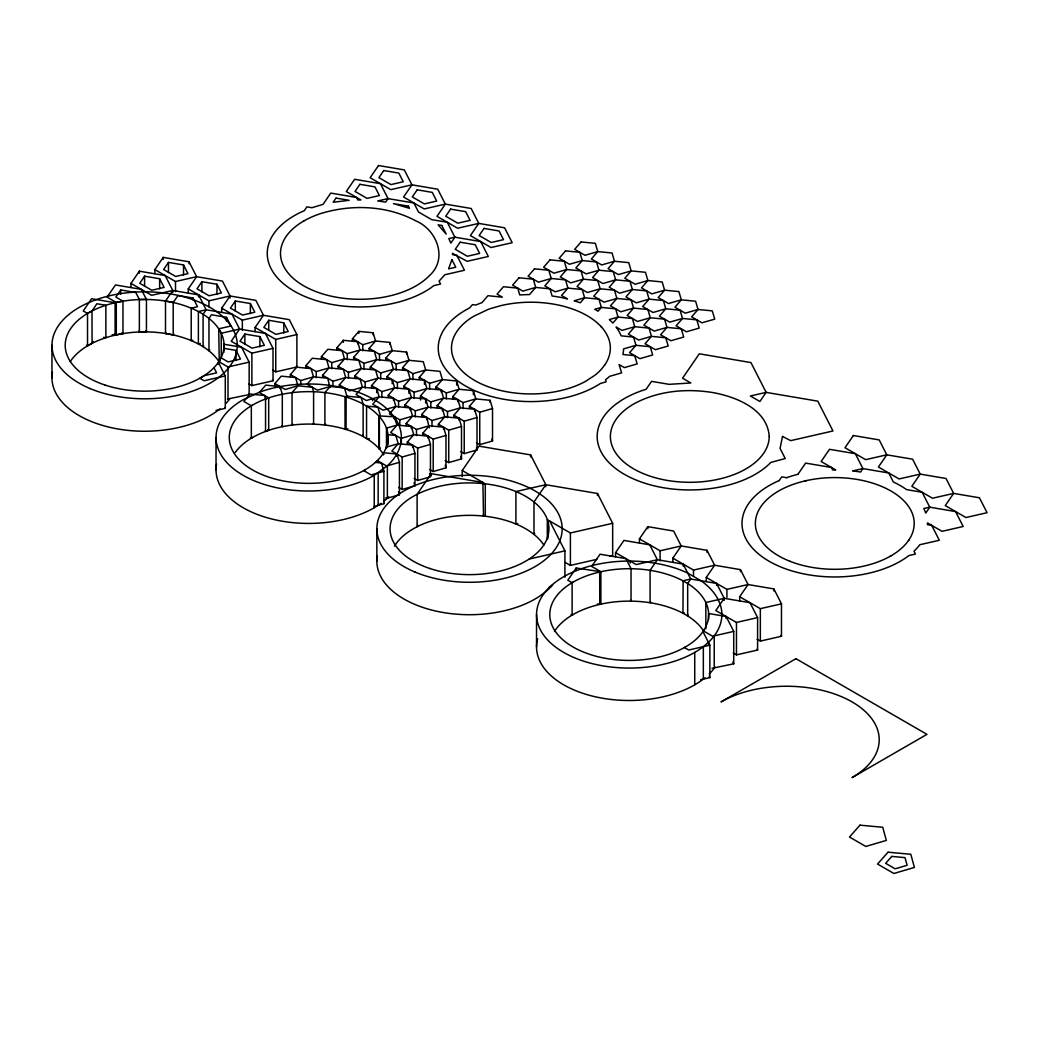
<?xml version="1.0" encoding="UTF-8"?>
<svg xmlns="http://www.w3.org/2000/svg" width="1039" height="1039" viewBox="0 0 1039 1039"><rect width="100%" height="100%" fill="white"/><g stroke="black" fill="none" stroke-linecap="round" stroke-linejoin="round"><path stroke-width="1.5" d="M372.572 400.755L372.572 398.729A92.666 53.509 0 0 0 358.065 392.223L342.792 387.742A92.666 53.509 0 0 0 307.297 384.001L297.557 384.378A92.666 53.509 0 0 0 259.724 392.08L243.178 399.664A92.666 53.509 0 0 0 243.178 475.33A92.666 53.509 0 0 0 374.235 475.33L387.365 465.784A92.666 53.509 0 0 0 400.703 443.926L401.366 438.315A92.666 53.509 0 0 0 394.924 417.886L394.612 416.834L378.767 415.886L378.767 448.316L379.365 448.978L380.274 447.939L378.806 448.354M393.872 418.431L393.872 416.405L387.131 409.002A92.666 53.509 0 0 0 375.845 400.625L372.572 398.729M223.879 352.39L224.034 344.247L241.555 347.221L249.152 362.13L249.152 394.56L227.437 399.067M721.858 615.763L721.871 614.023L721.871 616.049M908.982 539.799L908.528 540.475M86.458 345.234L87.523 345.857L87.523 313.427L92.081 310.908L96.861 303.752L105.874 305.271L105.874 337.701L103.614 337.324M122.966 301.18L116.29 302.466L107.095 297.167L115.472 284.959L141.291 289.336L146.447 299.453L146.447 331.883L139.369 331.973L139.369 299.544L135.797 292.517L120.732 289.959L115.861 297.076L122.966 301.18L122.966 333.61L116.29 334.896L114.563 333.896M130.966 287.439L130.966 283.387L139.343 271.179L165.162 275.556L175.5 281.517L196.631 276.686L222.45 281.075L230.048 295.985L230.048 298.011M87.588 345.818L92.081 343.338L93.211 341.506M144.603 276.179L139.733 283.296L151.772 290.245L164.084 287.426L159.668 278.738L144.603 276.179L144.603 286.322M154.837 273.647L154.837 269.595L163.214 257.399L189.033 261.776L196.631 276.686L188.267 288.894L188.267 292.946M168.474 262.399L163.604 269.517L175.643 276.465L187.955 273.647L183.539 264.958L168.474 262.399L168.474 272.53M173.799 334.064L173.201 334.948L165.5 333.493L165.5 301.063L172.76 290.478L165.162 275.556L154.837 269.595M173.201 334.948L173.201 302.518L178.033 295.479L193.085 298.037L197.514 306.726L191.215 308.167L191.215 340.597L192.786 340.234M165.5 333.493L165.954 332.831M201.891 281.699L197.02 288.803L209.06 295.764L221.385 292.946L216.956 284.244L201.891 281.699L201.891 291.829M221.684 312.245L221.684 308.193L230.048 295.985L255.867 300.362L263.464 315.285L289.297 319.661L296.881 334.571L296.881 367.001L275.751 371.832L272.53 369.975M203.67 345.844L203.086 346.688L203.086 314.272L206.177 309.765L198.579 294.855L188.267 288.894M235.321 300.985L230.437 308.102L242.477 315.051L254.802 312.232L250.373 303.544L235.321 300.985L235.321 311.129M209.735 349.701L208.956 350.831L208.956 318.402L211.449 314.765L226.502 317.324L230.931 326.012L218.735 328.805L219.255 362.053M244.866 334.064L239.983 341.182L252.022 348.13L264.348 345.312L259.919 336.623L244.866 334.064L244.866 344.195M255.1 331.532L255.1 327.48L263.464 315.285L242.334 320.116L221.684 308.193M268.737 320.285L263.854 327.402L275.893 334.35L288.219 331.532L283.79 322.843L268.737 320.285L268.737 330.415M483.044 515.175L483.499 516.058L482.901 482.46L431.237 473.693L417.107 494.317L417.107 526.747L417.99 525.461M462.251 476.615L462.251 470.537L478.979 446.134L530.63 454.9L545.826 484.719L545.826 486.746M610.023 556.333L612.659 555.735L612.659 523.305L597.477 493.486L545.826 484.719L533.981 501.993L533.981 534.41L534.721 533.332M597.373 604.023L600.867 604.153L600.867 571.723L576.19 568.008L567.813 580.204L572.112 582.684L572.112 615.114L571.034 614.491M615.556 556.696L615.556 552.644L623.932 540.436L649.752 544.826L657.349 559.735L683.168 564.112L690.766 579.022L716.585 583.411L724.183 598.321L724.183 600.347M639.427 542.916L639.427 538.864L647.804 526.656L673.623 531.033L681.22 545.956L707.039 550.332L714.637 565.242L740.456 569.632L748.054 584.541L773.886 588.918L781.471 603.828L781.471 636.258L760.34 641.089L757.119 639.232M672.843 562.203L672.843 558.151L681.22 545.956L660.09 550.787L639.427 538.864M650.7 601.854L650.089 602.75L650.089 570.32L657.349 559.735L636.219 564.567L615.556 552.644M706.273 581.502L706.273 577.45L714.637 565.242L693.507 570.073L672.843 558.151M779.185 480.628L781.757 476.875L786.679 477.706M688.26 615.114L687.675 615.958A79.432 45.859 0 0 1 703.559 630.855M797.913 474.355L805.628 463.095L831.46 467.472L835.733 469.94A92.718 53.534 0 0 0 832.668 469.914L831.46 467.472L821.135 461.511L829.499 449.303L855.331 453.692L862.915 468.602L888.748 472.979L893.319 481.953A92.718 53.534 0 0 1 906.618 489.629L922.164 492.278L929.762 507.188L955.581 511.578L963.179 526.487L942.048 531.319L927.45 522.89A92.718 53.534 0 0 1 927.424 524.63L931.71 525.357L939.308 540.267L919.801 544.722A92.718 53.534 0 0 1 913.982 551.215L915.437 554.047L908.917 555.54A92.718 53.534 0 0 1 769.172 561.294A92.718 53.534 0 0 1 779.094 480.615M757.6 617.608L750.015 602.698L724.183 598.321L715.819 610.529L736.469 622.452L757.6 617.608L757.6 650.037L736.469 654.882L733.248 653.012M739.69 600.802L739.69 596.737L748.054 584.541L726.923 589.373L706.273 577.45M274.867 385.56L274.867 383.534L281.27 376.157L295.557 377.56L297.764 385.092M290.388 376.612L290.388 374.585L296.79 367.196L311.064 368.598L313.492 376.845L307.297 384.001M305.908 367.65L305.908 365.624L312.297 358.247L326.584 359.65L329.012 367.897L322.61 375.274L322.61 377.3M321.415 358.689L321.415 356.663L327.817 349.286L342.104 350.688L344.532 358.936L338.13 366.312L338.13 368.338M313.336 423.302L313.596 424.159L313.596 391.729L312.258 387.209L297.985 385.807L292.037 392.664L292.037 425.081L292.777 424.237M336.935 349.727L336.935 347.701L343.338 340.324L357.611 341.727L360.039 349.974L353.65 357.351L353.65 359.377M352.455 340.779L352.455 338.753L358.845 331.376L373.131 332.766L375.56 341.013L369.157 348.403L369.157 350.429M344.48 387.898L330.207 386.495L324.908 392.599L324.908 425.029L325.571 424.263M339.324 386.95L339.324 384.924L345.714 377.534L360.001 378.936L362.429 387.183L356.039 394.56L366.364 400.522L379.144 396.833L393.417 398.236L395.846 406.483L389.456 413.86L399.781 419.821L412.561 416.132L426.834 417.522L429.263 427.795M354.844 377.988L354.844 375.962L361.234 368.585L375.521 369.975L377.949 378.222L371.546 385.612L371.546 387.638M370.352 369.027L370.352 367.001L376.754 359.624L391.028 361.027L393.456 369.274L387.066 376.65L387.066 378.677M347.805 428.652L346.052 429.458L346.13 397.054L346.909 396.145L361.195 397.547L363.131 404.093L363.131 436.523L366.559 438.51A79.432 45.859 0 0 1 383.547 454.575M385.872 360.065L385.872 358.039L392.261 350.663L406.548 352.065L408.976 360.312L402.587 367.689L402.587 369.715M388.261 397.275L388.261 395.249L394.651 387.872L408.937 389.274L411.366 397.521L404.963 404.898L404.963 406.924M403.768 388.326L403.768 386.3L410.171 378.91L424.457 380.313L426.873 388.56L420.483 395.937L420.483 400.002M379.365 448.978L379.365 416.548L380.326 415.431L377.91 407.197L366.559 406.08L363.234 404.158A79.432 45.859 0 0 0 231.775 426.081A79.432 45.859 0 0 0 328.48 481.914A79.432 45.859 0 0 0 366.559 406.08L366.559 438.51L369.403 438.783M419.288 379.365L419.288 377.339L425.691 369.962L439.965 371.365L442.393 379.612L436.003 386.989L436.003 389.015M406.158 425.535L406.158 423.509L412.561 416.132L410.132 407.885L395.846 406.483L383.066 410.171L372.741 404.21L379.144 396.833L376.715 388.586L362.429 387.183L349.649 390.885L339.324 384.924M421.678 416.574L421.678 414.548L428.068 407.171L442.354 408.574L444.783 416.821L438.38 424.198L438.38 426.224M437.198 407.613L437.198 405.587L443.588 398.21L457.874 399.612L460.303 407.859L453.9 415.236L453.9 417.262M407.353 444.134L407.353 442.107L413.756 434.731L428.029 436.133L430.458 444.38L430.458 476.81M452.705 398.664L452.705 396.625L459.108 389.248L473.381 390.651L475.81 398.898L469.42 406.275L469.42 408.301M422.873 435.185L422.873 433.146L429.263 425.769L443.549 427.172L445.978 435.419L445.978 467.849L433.198 471.537L429.652 469.498M708.416 642.336L703.338 646.674A92.666 53.509 0 0 1 563.683 652.401A92.666 53.509 0 0 1 573.606 571.762L581.1 568.84A92.666 53.509 0 0 1 647.115 562.073L654.986 563.177A92.666 53.509 0 0 1 687.74 573.086L701.052 580.775A92.666 53.509 0 0 1 718.222 599.685L720.131 604.23A92.666 53.509 0 0 1 708.416 642.336L708.416 644.362M388.781 496.85A92.666 53.509 0 0 1 387.365 498.213L383.846 501.24M704.987 677.792L703.338 679.09A92.666 53.509 0 0 1 593.191 696.286A92.666 53.509 0 0 1 537.644 638.738M381.118 503.318L374.235 507.759A92.666 53.509 0 0 1 268.867 518.227A92.666 53.509 0 0 1 216.528 464.394M250.399 437.666L251.334 438.211L251.334 405.781L252.542 405.067M251.334 438.211L252.542 437.497M572.112 582.684L573.047 582.139M572.112 615.114L573.047 614.568M303.713 221.034L303.778 220.995A79.172 45.703 0 0 1 321.324 213.359C352.247 204.047 387.378 205.475 416.081 221.008C436.977 229.853 448.121 259.062 429.406 275.634A79.419 45.846 0 0 1 312.103 290.037A79.419 45.846 0 0 1 303.726 221.034M364.871 469.927L363.715 470.576L371.131 474.94L383.911 471.251L381.482 463.004L375.391 462.407L377.313 460.602L386.651 465.992L399.431 462.29L397.002 454.043L397.002 456.069M685.376 646.998L684.428 647.531L688.727 650.011L709.858 645.18L709.858 677.61L700.598 679.727M890.007 556.397L890.942 555.865M265.555 431.419L265.555 398.989L268.685 397.885L268.685 430.315L265.555 431.419L265.296 430.549M352.455 338.753L362.78 344.714L375.56 341.013L389.833 342.415L392.261 350.663L379.495 354.364L369.157 348.403M336.935 347.701L347.26 353.663L360.039 349.974L374.326 351.377L376.754 359.624L363.975 363.312L353.65 357.351M321.415 356.663L331.753 362.624L344.532 358.936L358.806 360.338L361.234 368.585L348.455 372.274L338.13 366.312M305.908 365.624L316.233 371.585L329.012 367.897L343.286 369.287L345.714 377.534L332.948 381.235L322.61 375.274M290.388 374.585L300.713 380.547L313.492 376.845L327.779 378.248L329.882 387.443M297.959 385.716L285.206 389.495L274.867 383.534M385.872 358.039L396.197 364.001L408.976 360.312L423.263 361.715L425.691 369.962L412.912 373.65L402.587 367.689M330.207 386.495L317.427 390.183L307.102 384.222M370.352 367.001L380.69 372.962L393.456 369.274L407.743 370.676L410.171 378.91L397.392 382.612L387.066 376.65M354.844 375.962L365.17 381.923L377.949 378.222L392.223 379.625L394.651 387.872L381.871 391.573L371.546 385.612M346.052 429.458L345.052 429.146L344.987 396.703L346.909 396.145L344.558 388.157M419.288 377.339L429.614 383.3L442.393 379.612L456.679 381.001L459.108 389.248L446.328 392.95L436.003 386.989M403.768 386.3L414.106 392.261L426.873 388.56L441.159 389.963L443.588 398.21L430.808 401.898L420.483 395.937M388.261 395.249L398.586 401.21L411.366 397.521L425.639 398.924L428.068 407.171L415.301 410.86L404.963 404.898M345.052 429.146L346.909 428.575M452.705 396.625L463.043 402.587L475.81 398.898L490.096 400.301L492.525 408.548L492.525 440.978L479.745 444.666L476.511 442.809M437.198 405.587L447.523 411.548L460.303 407.859L474.576 409.262L477.005 417.509L477.005 449.926L464.225 453.627L460.68 451.575M421.678 414.548L432.003 420.509L444.783 416.821L459.069 418.21L461.498 426.458L461.498 458.887L448.718 462.589L445.16 460.537M406.158 423.509L416.483 429.471L429.263 425.769M469.42 406.275L479.745 412.236L492.525 408.548M453.9 415.236L464.225 421.198L477.005 417.509M386.365 447.121L398.236 443.692L412.522 445.095L417.678 448.069L430.458 444.38M438.38 424.198L448.718 430.159L461.498 426.458M422.873 433.146L433.198 439.12L445.978 435.419M401.366 444.393L401.366 438.315L413.756 434.731L411.327 426.484L397.041 425.081L390.651 432.458L395.807 435.445L398.236 443.692L391.833 451.069L402.171 457.03L414.951 453.342L412.522 445.095L407.353 442.107M414.132 478.447L417.678 480.499L429.665 477.031M398.612 487.408L402.171 489.46L414.951 485.758L414.951 453.342M399.431 462.29L399.431 494.72L386.651 498.421L385.677 497.863M374.209 506.487L383.911 503.681L383.911 471.251M599.698 571.995L599.763 604.399M230.048 295.985L208.917 300.816L198.579 294.855L172.76 290.478L151.629 295.31L130.966 283.387M221.255 357.572L221.255 333.259L239.593 329.064L265.426 333.441L275.751 339.402L296.881 334.571M200.332 343.532L198.384 343.974L198.384 311.544L206.177 309.765L232.009 314.142L239.593 329.064L231.229 341.26L251.88 353.182L273.01 348.351L273.01 380.781L251.88 385.612L248.659 383.755M218.735 361.234L220.255 360.884M223.879 348.338L236.048 350.403L240.477 359.091L228.151 361.91L221.047 357.806L218.826 361.663L228.009 366.962L249.152 362.13M216.034 410.457L225.281 408.34L225.281 375.91L204.138 380.755L199.839 378.274L204.189 375.637L216.606 372.871L213.956 367.676M545.826 484.719L515.915 491.564L515.915 523.981L517.786 523.565M547.358 537.916L547.358 519.682L570.398 532.968L612.659 523.305M805.277 480.862L806.446 480.589M529.189 559.047L564.917 550.865L564.917 577.216M565.229 562.424L570.398 565.398L596.815 559.359M549.293 586.866L551.527 586.36M724.183 598.321L705.845 602.516L705.845 628.868M684.428 612.906L682.974 613.231A79.432 45.859 0 0 0 554.449 631.491M739.69 596.737L760.34 608.672L781.471 603.828M712.027 668.324L733.729 663.817L733.729 631.4L712.598 636.232L703.416 630.92L702.948 631.608L709.858 645.18M139.369 299.544L146.447 299.453M627.14 561.073L630.154 561.073L630.154 563.099M564.878 298.297L567.437 298.907L561.528 295.505L567.93 288.115L582.204 289.517L584.632 297.764L580.269 302.804A92.666 53.509 0 0 0 574.216 300.778L584.632 297.764L598.919 299.167L601.347 307.414L598.061 311.206A92.666 53.509 0 0 0 594.776 309.31L601.347 307.414L615.633 308.817L618.049 317.064L612.841 323.077A92.666 53.509 0 0 0 609.335 319.583L618.049 317.064L632.335 318.466L634.764 326.714L628.374 334.09L638.699 340.052L651.479 336.35L665.752 337.753L668.181 346L655.401 349.701L645.076 343.74L651.479 336.35L649.05 328.103L634.764 326.714L621.984 330.402L616.075 326.986L617.127 328.467A92.666 53.509 0 0 1 621.127 335.844L633.53 337.065L635.959 345.312L629.556 352.689L639.894 358.65L652.674 354.961L650.245 346.714L635.959 345.312L623.569 348.896A92.666 53.509 0 0 1 622.906 354.52L634.725 355.676L637.154 363.923L624.374 367.611L619.075 364.559L621.634 372.871L609.568 376.365A92.666 53.509 0 0 1 605.529 379.806L606.127 381.833L600.373 383.495A92.666 53.509 0 0 1 465.381 385.911A92.666 53.509 0 0 1 469.563 307.973L472.446 304.661L475.953 304.998A92.666 53.509 0 0 1 481.914 302.661L487.966 295.699L502.369 297.18L497.084 294.115L503.473 286.738L517.76 288.141L519.773 294.972A92.666 53.509 0 0 1 529.5 294.582L535.695 287.426L549.982 288.829L552.099 295.998A92.666 53.509 0 0 1 564.878 298.297M282.037 425.717L282.309 426.665L282.309 394.249L280.062 386.612L265.75 385.118L259.36 392.495L268.685 397.885M396.833 454.03L383.625 452.731L383.625 454.757M165.5 301.063L173.201 302.518M112.173 334.662L115.108 335.155L115.108 302.726L91.601 298.738L83.237 310.947L87.523 313.427M733.729 631.4L726.144 616.478L708.611 613.517L708.611 619.595M344.987 396.703L346.13 397.054M255.1 327.48L265.426 333.441L273.01 348.351M462.251 470.537L485.278 483.836L485.278 516.253L483.486 515.227M400.976 438.419L395.807 435.445L387.989 434.679L387.989 444.809M600.867 571.723L591.685 566.424L600.061 554.216L625.881 558.605L631.037 568.723L631.037 601.152L630.556 600.191M599.724 603.49L600.867 604.153M251.334 405.781L243.84 401.457L250.243 394.08L264.516 395.482L265.555 398.989M121.641 332.844L122.966 333.61M267.646 429.704L268.685 430.315M378.767 415.886L379.365 416.548M600.971 326.467L601.568 327.129M394.106 416.717L397.041 425.081L386.469 428.146L386.469 448.406M218.735 328.805L221.255 333.259M781.003 635.323L781.471 636.258M757.132 649.115L757.6 650.037M732.781 661.96L733.729 663.817M709.143 676.181L709.858 677.61M564.917 550.865L549.735 521.046L547.696 520.708L547.696 538.942M296.414 366.066L296.881 367.001M272.543 379.845L273.01 380.781M248.672 393.625L249.152 394.56M225.281 375.91L218.359 362.351L218.359 364.377M224.84 407.496L225.281 408.34M145.798 330.623L146.447 331.883M138.927 331.09L139.369 331.973M491.915 438.913L492.525 440.978M476.407 447.874L477.005 449.926M460.732 456.316L461.498 458.887M445.224 465.264L445.978 467.849M429.549 473.719L430.003 475.265M414.042 482.667L414.951 485.758M398.521 491.629L399.431 494.72M383.651 502.798L383.911 503.681M362.637 434.886L363.234 436.588A79.432 45.859 0 0 0 235.243 452.484M773.886 588.918L773.886 590.944M760.34 608.672L760.34 641.089M740.456 569.632L740.456 571.658M736.469 622.452L736.469 654.882M726.923 589.373L726.923 597.477M726.144 616.478L726.144 618.517M716.585 583.411L716.585 585.438M714.222 635.855L714.222 668.285M707.039 550.332L707.039 552.358M703.338 646.674L703.338 679.09M694.74 652.401L694.74 684.831M693.507 570.073L693.507 576.164M683.168 564.112L683.168 566.138M660.09 550.787L660.09 560.917M647.804 526.656L647.804 528.682M597.477 493.486L597.477 495.512M576.19 568.008L576.19 570.034M570.398 532.968L570.398 565.398M536.54 614.568L536.54 646.998M530.63 454.9L530.63 456.926M490.096 400.301L490.096 402.327M479.745 412.236L479.745 444.666M474.576 409.262L474.576 411.288M473.381 390.651L473.381 394.703M464.225 421.198L464.225 453.627M463.043 402.587L463.043 408.678M459.069 418.21L459.069 420.25M457.874 399.612L457.874 401.638M456.679 381.001L456.679 385.053M448.718 430.159L448.718 462.589M447.523 411.548L447.523 417.626M446.328 392.95L446.328 399.028M443.549 427.172L443.549 429.198M442.354 408.574L442.354 410.6M441.159 389.963L441.159 391.989M433.198 439.12L433.198 471.537M432.003 420.509L432.003 426.587M431.237 473.693L431.237 475.719M430.808 401.898L430.808 407.989M429.614 383.3L429.614 389.378M428.029 436.133L428.029 438.159M426.834 417.522L426.834 419.548M425.639 398.924L425.639 402.976M424.457 380.313L424.457 384.365M417.678 448.069L417.678 480.499M416.483 429.471L416.483 435.549M415.301 410.86L415.301 416.938M414.106 392.261L414.106 398.34M412.912 373.65L412.912 379.729M412.522 445.095L412.522 447.121M411.327 426.484L411.327 428.51M410.132 407.885L410.132 409.911M408.937 389.274L408.937 393.326M406.548 352.065L406.548 354.091M402.171 457.03L402.171 489.46M399.781 419.821L399.781 425.899M398.586 401.21L398.586 407.301M397.392 382.612L397.392 388.69M396.872 453.978L396.833 456.056M396.197 364.001L396.197 370.079M394.612 416.834L394.612 418.86M393.417 398.236L393.417 400.262M392.223 379.625L392.223 383.677M390.638 412.496L390.638 414.522M389.833 342.415L389.833 344.441M387.365 465.784L387.365 498.213M383.313 469.225L383.313 471.251M381.871 391.573L381.871 397.651M380.69 372.962L380.69 379.04M379.495 354.364L379.495 360.442M378.157 472.914L378.157 505.344M376.845 528.773L376.845 561.203M376.715 388.586L376.715 392.638M374.235 475.33L374.235 507.759M373.131 332.766L373.131 334.792M365.17 381.923L365.17 388.002M363.975 363.312L363.975 369.39M362.78 344.714L362.78 350.792M358.845 331.376L358.845 333.402M357.611 341.727L357.611 343.753M348.455 372.274L348.455 378.352M347.26 353.663L347.26 359.754M343.338 340.324L343.338 342.351M332.948 381.235L332.948 385.287M331.753 362.624L331.753 368.702M316.233 371.585L316.233 377.664M300.713 380.547L300.713 384.599M283.79 322.843L283.79 332.974M280.036 386.521L280.036 388.547M275.751 339.402L275.751 371.832M259.919 336.623L259.919 346.753M251.88 353.182L251.88 385.612M250.373 303.544L250.373 313.674M242.334 320.116L242.334 330.246M236.048 350.403L236.048 360.533M228.009 366.962L228.009 399.392M226.502 317.324L226.502 321.376M224.034 344.247L224.034 346.273M216.956 284.244L216.956 294.388M216.034 437.497L216.034 469.927M208.917 300.816L208.917 306.895M198.579 294.855L198.579 296.881M193.085 298.037L193.085 300.063M189.033 261.776L189.033 263.802M183.539 264.958L183.539 275.088M175.5 281.517L175.5 291.66M172.76 290.478L172.76 292.504M163.214 257.399L163.214 259.425M159.668 278.738L159.668 288.868M139.343 271.179L139.343 273.205M120.732 289.959L120.732 294.024M116.29 302.466L116.29 334.896M91.99 310.856L92.081 343.338M51.95 345.312L51.95 377.728M70.236 361.65A79.432 45.859 0 0 1 144.616 331.87A79.432 45.859 0 0 1 219.008 361.65M229.671 398.989A92.666 53.509 0 0 1 225.645 403.69M219.982 408.859A92.666 53.509 0 0 1 111.783 427.769A92.666 53.509 0 0 1 52.444 372.209M552.644 584.84A92.666 53.509 0 0 1 443.861 612.62A92.666 53.509 0 0 1 377.339 555.683M394.456 546.202A79.432 45.859 0 0 1 468.511 515.344A79.432 45.859 0 0 1 543.904 545.124M786.601 477.68A92.718 53.534 0 0 1 797.835 474.329M715.066 667.116A92.666 53.509 0 0 1 709.208 673.986M769.25 436.406C769.133 450.848 757.743 462.134 745.989 468.875A79.432 45.859 0 0 1 633.66 468.875A79.432 45.859 0 0 1 633.66 404.015C657.895 390.651 686.974 388.144 713.936 392.755C737.028 397.184 767.276 409.418 769.25 436.406M452.588 253.438L452.472 254.607L456.848 255.347L464.446 270.257L444.926 274.725L439.081 281.127L440.575 284.05L433.873 285.582L431.068 287.712A92.666 53.509 0 0 1 294.388 291.271A92.666 53.509 0 0 1 300.544 212.359L304.245 210.735L306.895 206.865L311.947 207.722L323.038 204.358L330.766 193.085L356.585 197.475L357.871 199.995L360.91 199.956L346.273 191.514L354.637 179.305L380.456 183.682L388.054 198.605L413.886 202.982L418.47 211.995L431.679 219.632L447.302 222.281L454.887 237.191L480.719 241.568L488.317 256.477L467.173 261.308L452.588 253.438M782.484 436.445L780.068 448.406L785.237 458.537L770.847 462.407A92.666 53.509 0 0 1 624.296 474.278A92.666 53.509 0 0 1 644.855 389.664L646.102 389.313L651.544 381.365L669.103 384.339L690.818 382.975L682.558 378.209L699.286 353.805L750.95 362.572L766.133 392.391L817.784 401.158L832.966 430.977L790.705 440.64L782.484 436.445M451.9 259.633L448.575 268.867L455.77 267.218L451.9 259.633M336.039 198.098L333.181 202.241L349.182 200.319L336.039 198.098M359.897 184.306L355.026 191.423L367.066 198.371L379.391 195.553L374.962 186.864L359.897 184.306M378.508 165.526L370.131 177.734L390.794 189.656L411.925 184.825L437.744 189.202L445.341 204.112L471.174 208.488L478.758 223.411L504.59 227.788L512.188 242.697L491.044 247.529L470.394 235.606L478.758 223.411L457.628 228.242L436.977 216.32L445.341 204.112L424.211 208.943L403.561 197.02L411.925 184.825L404.327 169.902L378.508 165.526M383.768 170.526L378.897 177.643L390.937 184.591L403.262 181.773L398.833 173.084L383.768 170.526M388.054 198.605L385.651 202.098L377.728 200.956L388.054 198.605M417.197 189.825L412.314 196.942L424.354 203.891L436.679 201.072L432.25 192.384L417.197 189.825M450.614 209.112L445.731 216.229L457.77 223.177L470.096 220.359L465.667 211.67L450.614 209.112M454.887 237.191L450.796 243.152L448.835 238.567L454.887 237.191M460.16 242.191L455.277 249.308L467.316 256.256L479.641 253.438L475.213 244.749L460.16 242.191M484.031 228.411L479.148 235.528L491.187 242.477L503.512 239.658L499.084 230.97L484.031 228.411M766.133 392.391L759.899 401.483L750.379 395.989L766.133 392.391M690.766 579.022L687.675 583.528A79.432 45.859 0 0 1 648.687 659.025A79.432 45.859 0 0 1 552.203 603.321A79.432 45.859 0 0 1 682.974 580.814L690.766 579.022M853.37 435.523L845.006 447.731L865.656 459.654L886.786 454.822L912.619 459.199L920.203 474.109L946.035 478.498L953.633 493.408L979.452 497.785L987.05 512.695L965.919 517.539L945.256 505.616L953.633 493.408L932.503 498.239L911.839 486.317L920.203 474.109L899.086 478.953L878.423 467.018L886.786 454.822L879.202 439.913L853.37 435.523M862.915 468.602L860.565 472.044A92.718 53.534 0 0 0 852.642 470.914L862.915 468.602M929.762 507.188L925.71 513.097A92.718 53.534 0 0 0 923.788 508.552L929.762 507.188M604.477 365.364L601.321 369.3A79.081 45.664 0 0 1 595.217 375.001L585.853 381.196A79.419 45.859 0 0 1 474.758 380.508A79.419 45.859 0 0 1 473.55 316.363L487.759 309.583A79.419 45.859 0 0 1 490.902 308.466L500.98 305.596A79.406 45.846 0 0 1 567.19 307.284L568.333 307.635A79.419 45.859 0 0 1 604.477 365.377M518.993 277.79L512.591 285.167L522.929 291.128L535.695 287.426L533.28 279.179L518.993 277.79M534.514 268.828L528.111 276.205L538.436 282.166L551.215 278.478L565.502 279.881L567.93 288.115L555.151 291.816L544.826 285.855L551.215 278.478L548.787 270.231L534.514 268.828M550.021 259.867L543.631 267.244L553.956 273.205L566.736 269.517L581.009 270.919L583.437 279.166L577.048 286.543L587.373 292.504L600.152 288.803L614.439 290.206L616.867 298.453L610.464 305.83L620.79 311.791L633.569 308.102L647.855 309.505L650.284 317.752L643.881 325.129L654.206 331.09L666.986 327.402L681.272 328.805L686.441 331.779L699.221 328.09L696.792 319.843L682.506 318.441L669.726 322.129L659.401 316.168L665.791 308.791L680.077 310.193L682.506 318.441L676.103 325.817L681.272 328.805L683.701 337.039L670.921 340.74L660.596 334.779L666.986 327.402L664.557 319.155L650.284 317.752L637.504 321.441L627.179 315.479L633.569 308.102L631.141 299.855L616.867 298.453L604.088 302.154L593.75 296.193L600.152 288.803L597.724 280.569L583.437 279.166L570.671 282.855L560.333 276.894L566.736 269.517L564.307 261.27L550.021 259.867M565.541 250.906L559.138 258.295L569.476 264.257L582.256 260.555L596.529 261.958L598.958 270.205L592.568 277.582L602.893 283.543L615.672 279.855L629.946 281.257L632.374 289.504L625.985 296.881L636.31 302.843L649.089 299.141L663.363 300.544L665.791 308.791L653.024 312.492L642.686 306.531L649.089 299.141L646.661 290.894L632.374 289.504L619.595 293.193L609.27 287.232L615.672 279.855L613.244 271.608L598.958 270.205L586.178 273.893L575.853 267.932L582.256 260.555L579.827 252.308L565.541 250.906M581.061 241.957L574.658 249.334L584.983 255.295L597.763 251.594L612.049 252.997L614.478 261.244L608.075 268.62L618.413 274.582L631.18 270.893L645.466 272.296L647.894 280.543L641.492 287.92L651.83 293.881L664.596 290.193L678.883 291.582L681.311 299.829L674.921 307.219L685.246 313.181L698.026 309.479L712.299 310.882L714.728 319.129L701.948 322.817L691.623 316.856L698.026 309.479L695.598 301.232L681.311 299.829L668.532 303.531L658.207 297.57L664.596 290.193L662.181 281.946L647.894 280.543L635.115 284.231L624.79 278.27L631.18 270.893L628.751 262.646L614.478 261.244L601.698 264.945L591.373 258.984L597.763 251.594L595.334 243.347L581.061 241.957M859.954 825.174L849.486 837.044L865.799 846.447L886.332 840.408L882.721 827.252L859.954 825.174M888.033 852.201L877.565 864.058L893.878 873.474L914.424 867.435L910.813 854.279L888.033 852.201M891.748 856.409L885.644 863.318L895.15 868.812L907.125 865.279L905.021 857.617L891.748 856.409M795.926 658.687L721.027 701.922A92.666 53.509 0 0 1 852.084 701.922A92.666 53.509 0 0 1 852.084 777.588L926.97 734.352L795.926 658.687M408.379 206.164L393.482 203.631L409.457 208.294L408.379 206.164M441.796 225.45L438.107 224.827L446.186 234.074L441.796 225.45M683.13 580.892L682.974 613.231L687.675 615.958L687.675 583.528L683.13 580.892M104.9 385.014A79.432 45.859 0 0 0 224.047 345.312A79.432 45.859 0 0 0 104.9 305.596A79.432 45.859 0 0 0 104.9 385.014M90.25 388.625A92.666 53.509 0 0 0 236.788 350.831A92.666 53.509 0 0 0 106.822 296.453A92.666 53.509 0 0 0 90.25 388.625M415.132 572.099A92.666 53.509 0 0 0 561.683 534.306A92.666 53.509 0 0 0 431.717 479.927A92.666 53.509 0 0 0 415.132 572.099M429.795 568.489A79.432 45.859 0 0 0 548.943 528.773A79.432 45.859 0 0 0 429.795 489.057A79.432 45.859 0 0 0 429.795 568.489M790.03 561.32A79.432 45.859 0 0 0 913.995 526.864A79.432 45.859 0 0 0 800.329 482.122A79.432 45.859 0 0 0 790.03 561.32"/></g></svg>
